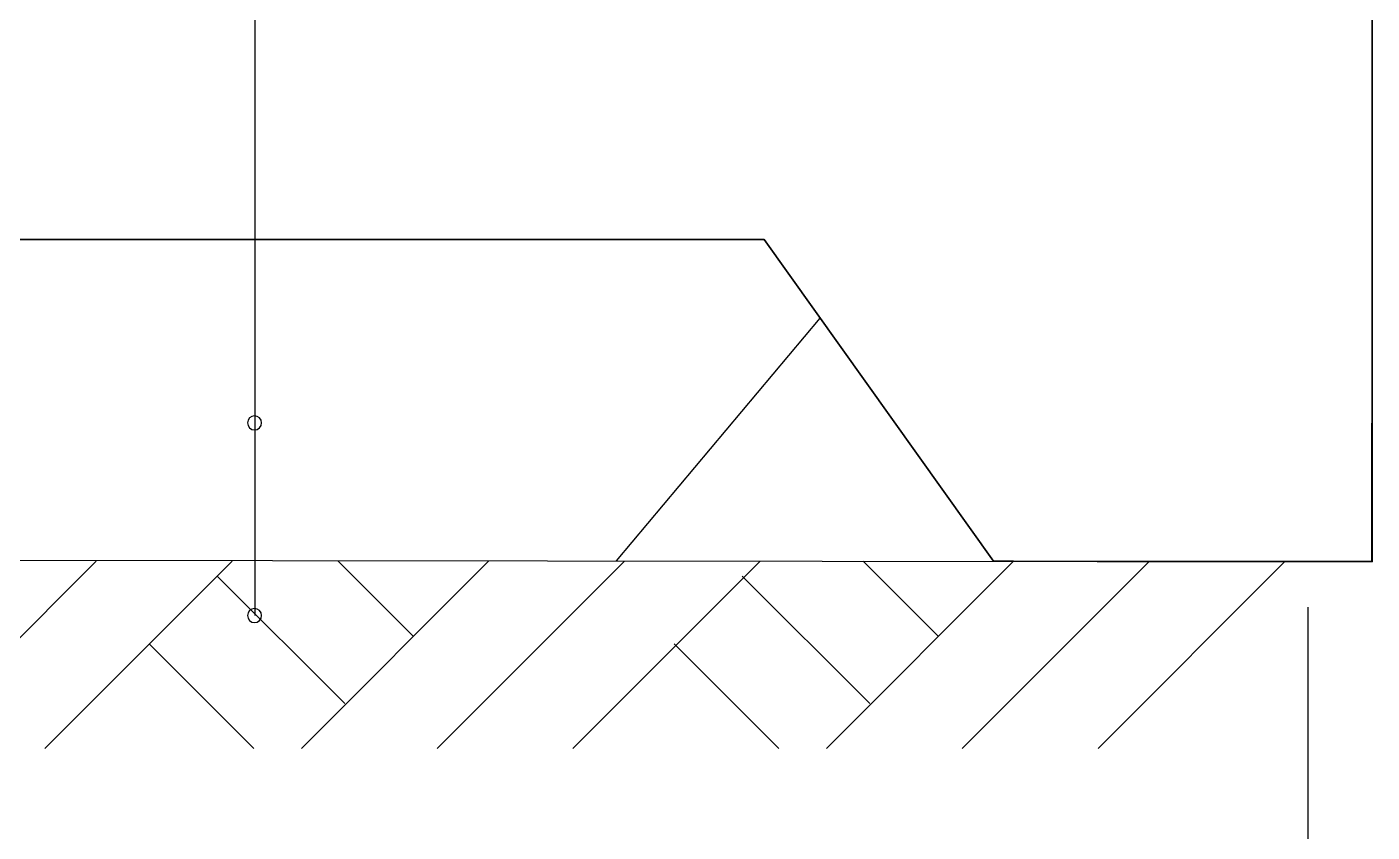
# Model space of a CAD drawing. Header units: metres. Extents: x 5236 to 7373, y 2233 to 4846.
# Drawn here: x 6503.8 to 6924, y 3223.9 to 3475.4 of the extents above; entities that cross this region are included whole.
import ezdxf

# ---------------------------------------------------------------- set-up
doc = ezdxf.new("R2010")
doc.units = ezdxf.units.M
for name, color, linetype in [('A-DIM', 3, 'Continuous'), ('HATCH', 9, 'Continuous'), ('PUB_DIM', 3, 'Continuous'), ('STR', 1, 'Continuous')]:
    doc.layers.add(name, color=color, linetype=linetype)
doc.dimstyles.get("Standard").update_dxf_attribs({"dimtxt": 2.5, "dimasz": 2.5, "dimexe": 1.25, "dimexo": 0.625, "dimtad": 1, "dimcen": 2.5, "dimazin": 3, "dimtfac": 1, "dimtmove": 0, "dimatfit": 3})

# ---------------------------------------------------------------- blocks, each defined once
blk = doc.blocks.new('*D5')
for p, q in [((6303.86, 3294.14), (6303.86, 3063.3)), ((6903.86, 3294.14), (6903.86, 3063.3)), ((6304.11, 3063.3), (6602.36, 3063.3)), ((6605.36, 3063.3), (6903.61, 3063.3))]:
    blk.add_line(p, q)
at = {"layer": 'Defpoints'}
for p in [(6303.86, 3294.14), (6903.86, 3294.14), (6303.86, 3063.3)]:
    blk.add_point(p, dxfattribs=at)
at = {"layer": 'PUB_DIM', "insert": (6603.86, 3063.3), "char_height": 1, "attachment_point": 5}
blk.add_mtext('600', dxfattribs=at)

msp = doc.modelspace()

# ---------------------------------------------------------------- hatches: boundary and pattern name
at = {"layer": 'HATCH'}
h = msp.add_hatch(dxfattribs=at)
h.set_pattern_fill('AR-CONC', scale=20)
h.paths.add_polyline_path([(6575.02, 3308.79), (6575.02, 3349.53, -0.43), (6572.69, 3351.71, -0.43), (6575.02, 3353.89), (6575.02, 3408.91), (6153.86, 3408.72), (6153.86, 3309.33)])
h.paths.add_polyline_path([(6575.02, 3408.91), (6575.02, 3353.89, -0.4), (6577.06, 3351.71, -0.4), (6575.02, 3349.53), (6575.02, 3308.79), (6805.7, 3308.49), (6734.05, 3408.98)])

# ---------------------------------------------------------------- linework, layer by layer
msp.add_line((6575.02, 3291.54, -5004.31), (6575.02, 3912.87, -5004.31))
msp.add_lwpolyline([(6183.86, 3546.51), (6183.86, 3408.78), (6734.05, 3408.98), (6805.7, 3308.49), (6923.96, 3308.49), (6923.96, 3481.98), (6853.96, 3481.98), (6853.96, 3511.98)], close=True)
for points in [[(6572.69, 3351.71, 1), (6577.06, 3351.71, 1)], [(6572.69, 3291.54, 1), (6577.06, 3291.54, 1)]]:
    msp.add_lwpolyline(points, format="xyb", close=True)
at = {"layer": 'A-DIM'}
msp.add_lwpolyline([(6183.86, 3546.51), (6853.96, 3511.98), (6853.96, 3481.98), (6923.96, 3481.98), (6923.73, 3308.34), (6811.99, 3308.54), (6805.7, 3308.49), (6734.05, 3408.98), (6183.86, 3408.98), (6183.86, 3546.51)], dxfattribs=at)
at = {"layer": 'HATCH'}
for p, q in [((6466.93, 3250.04, -5004.31), (6525.43, 3308.54, -5004.31)), ((6509.36, 3250.04, -5004.31), (6567.86, 3308.54, -5004.31)), ((6589.49, 3250.04, -5004.31), (6647.99, 3308.54, -5004.31)), ((6624.29, 3285.24, -5004.31), (6600.99, 3308.54, -5004.31)), ((6631.92, 3250.04, -5004.31), (6690.42, 3308.54, -5004.31)), ((6674.34, 3250.04, -5004.31), (6732.84, 3308.54, -5004.31)), ((6753.49, 3250.04, -5004.31), (6811.99, 3308.54, -5004.31)), ((6788.29, 3285.24, -5004.31), (6764.99, 3308.54, -5004.31)), ((6795.92, 3250.04, -5004.31), (6854.42, 3308.54, -5004.31)), ((6838.34, 3250.04, -5004.31), (6896.84, 3308.54, -5004.31)), ((6603.07, 3264.03, -5004.31), (6563.21, 3303.89, -5004.31)), ((6767.07, 3264.03, -5004.31), (6727.21, 3303.89, -5004.31)), ((6574.63, 3250.04, -5004.31), (6541.99, 3282.68, -5004.31)), ((6738.63, 3250.04, -5004.31), (6705.99, 3282.68, -5004.31))]:
    msp.add_line(p, q, dxfattribs=at)
at = {"layer": 'STR'}
for p, q in [((6923.96, 3481.98, -5004.31), (6923.96, 3308.34, -5004.31)), ((6153.86, 3408.72, -5004.31), (6734.05, 3408.98, -5004.31)), ((6734.05, 3408.98, -5004.31), (6805.7, 3308.49, -5004.31)), ((6153.86, 3309.33, -5004.31), (6923.96, 3308.34, -5004.31))]:
    msp.add_line(p, q, dxfattribs=at)

# ---------------------------------------------------------------- dimensions: what is measured, and where the dimension line sits
at = {"layer": 'PUB_DIM'}
dim = msp.add_linear_dim(base=(6303.86, 3063.3), p1=(6303.86, 3294.14, -5004.31), p2=(6903.86, 3294.14, -5004.31), text='600', dimstyle='Standard', dxfattribs=at)
dim.commit()
dim.dimension.update_dxf_attribs({"geometry": '*D5', "text_midpoint": (6603.86, 3063.3)})

doc.saveas('drawing.dxf')
